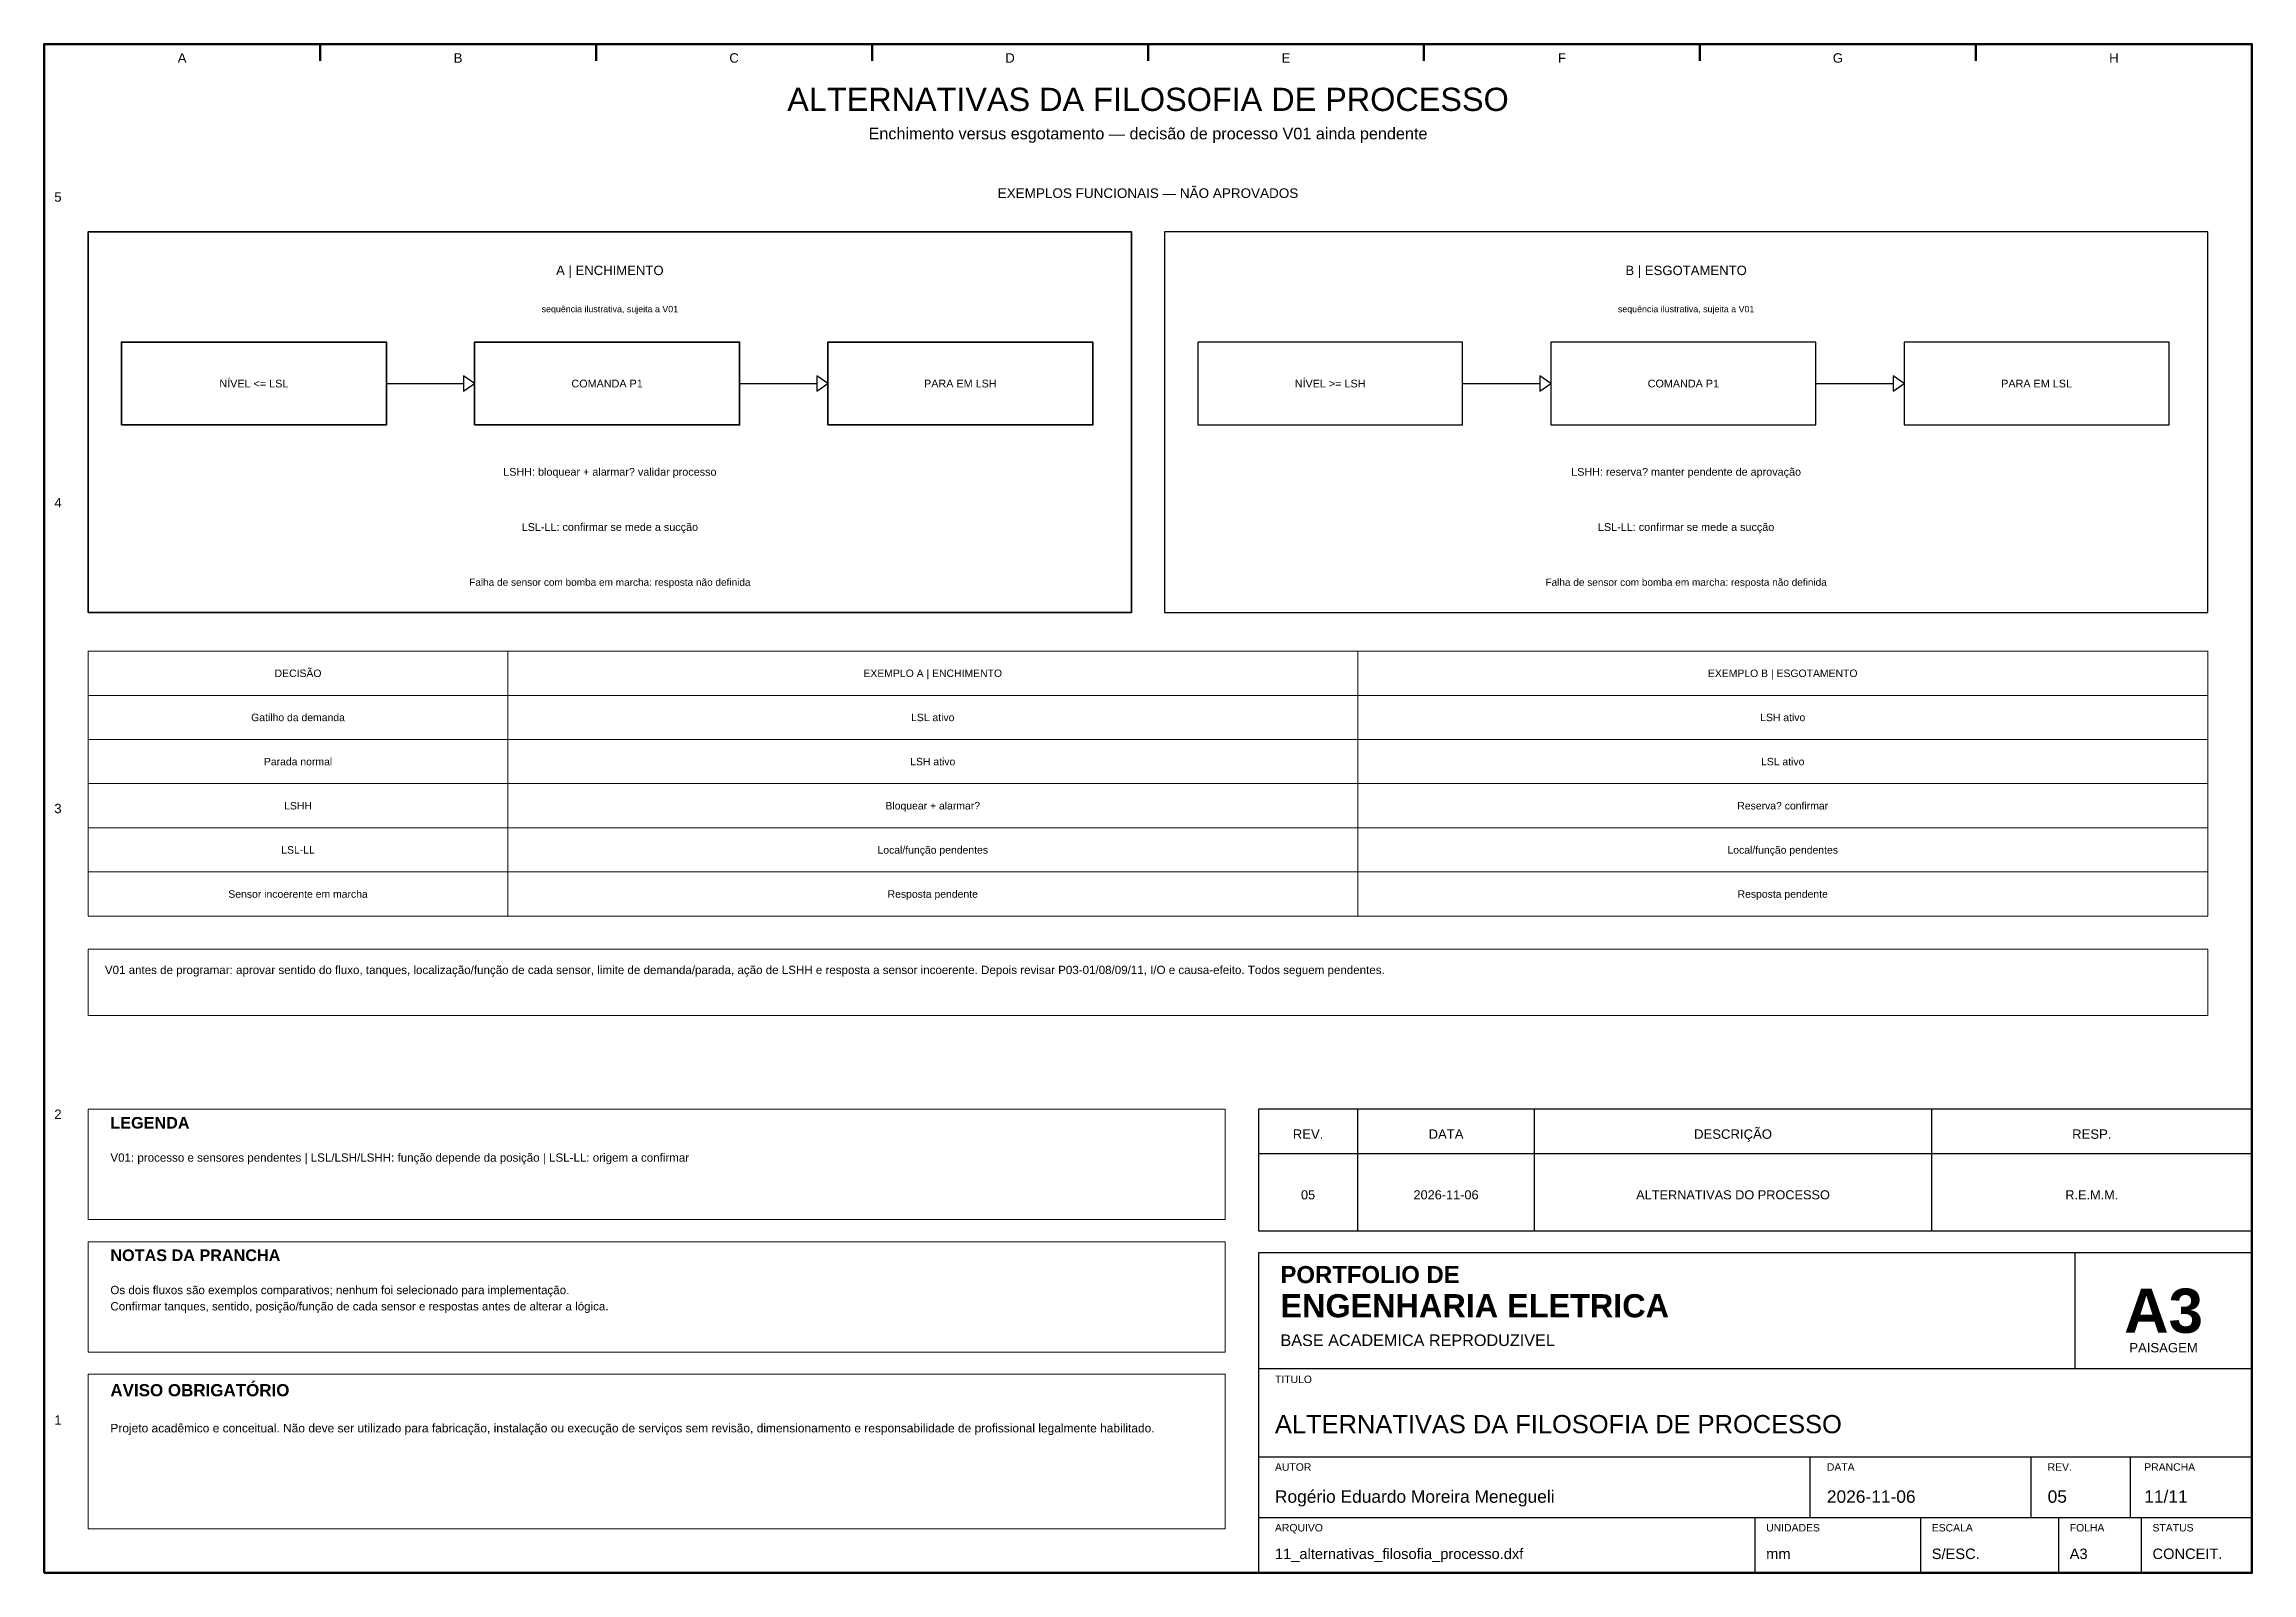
# Model space of a CAD drawing. Header units: millimetres. Extents: x 10 to 410, y 10 to 287.
import ezdxf
from ezdxf.enums import TextEntityAlignment as Align

# ---------------------------------------------------------------- set-up
doc = ezdxf.new("R2010")
doc.units = ezdxf.units.MM
for name, color, linetype, lineweight in [('00_MOLDURA', 7, 'CONTINUOUS', 50), ('01_CARIMBO', 7, 'CONTINUOUS', 25), ('02_TEXTO', 7, 'CONTINUOUS', 18), ('04_EQUIPAMENTOS', 32, 'CONTINUOUS', 35), ('06_COMANDO', 94, 'CONTINUOUS', 25), ('12_LEGENDA', 7, 'CONTINUOUS', 18), ('13_NOTAS', 7, 'CONTINUOUS', 18)]:
    doc.layers.add(name, color=color, linetype=linetype, lineweight=lineweight)
doc.styles.add('PORTFOLIO_TEXTO', font='arial.ttf')
doc.styles.add('PORTFOLIO_TITULO', font='arialbd.ttf', dxfattribs={"width": 0.92})

# ---------------------------------------------------------------- blocks, each defined once
blk = doc.blocks.new('CARIMBO_A3')
at = {"layer": '01_CARIMBO'}
for p, q in [((148, 37), (148, 58)), ((0, 37), (180, 37)), ((0, 21), (180, 21)), ((100, 10), (100, 21)), ((140, 10), (140, 21)), ((158, 10), (158, 21)), ((0, 10), (180, 10)), ((90, 0), (90, 10)), ((120, 0), (120, 10)), ((145, 0), (145, 10)), ((160, 0), (160, 10))]:
    blk.add_line(p, q, dxfattribs=at)
blk.add_lwpolyline([(0, 0), (180, 0), (180, 58), (0, 58)], close=True, dxfattribs=at)
at = {"layer": '01_CARIMBO', "style": 'PORTFOLIO_TEXTO'}
for s, p in [('TITULO', (3, 34.4)), ('AUTOR', (3, 18.5)), ('DATA', (103, 18.5)), ('REV.', (143, 18.5)), ('PRANCHA', (160.5, 18.5)), ('ARQUIVO', (3, 7.5)), ('UNIDADES', (92, 7.5)), ('ESCALA', (122, 7.5)), ('FOLHA', (147, 7.5)), ('STATUS', (162, 7.5))]:
    blk.add_text(s, height=1.35, dxfattribs=at).set_placement(p)
at = {"layer": '02_TEXTO'}
for s, height, style, p in [('PORTFOLIO DE', 3.1, 'PORTFOLIO_TITULO', (4, 52.5)), ('ENGENHARIA ELETRICA', 4.2, 'PORTFOLIO_TITULO', (4, 46.3)), ('BASE ACADEMICA REPRODUZIVEL', 2.1, 'PORTFOLIO_TEXTO', (4, 41.1))]:
    blk.add_text(s, height=height, dxfattribs=dict(at, style=style)).set_placement(p)
for s, height, style, p in [('A3', 8, 'PORTFOLIO_TITULO', (164, 47.5)), ('PAISAGEM', 1.7, 'PORTFOLIO_TEXTO', (164, 40.8))]:
    blk.add_text(s, height=height, dxfattribs=dict(at, style=style)).set_placement(p, align=Align.MIDDLE_CENTER)
at = {"layer": '02_TEXTO', "style": 'PORTFOLIO_TEXTO'}
for tag, p, height in [('TITULO', (3, 25.3), 3.3), ('AUTOR', (3, 12.7), 2.25), ('DATA', (103, 12.7), 2.25), ('REVISAO', (143, 12.7), 2.25), ('PRANCHA', (160.5, 12.7), 2.25), ('ARQUIVO', (3, 2.5), 1.9), ('UNIDADES', (92, 2.5), 1.9), ('ESCALA', (122, 2.5), 1.9), ('FOLHA', (147, 2.5), 1.9), ('STATUS', (162, 2.5), 1.9)]:
    blk.add_attdef(tag, p, '', height=height, dxfattribs=at)

msp = doc.modelspace()

# ---------------------------------------------------------------- linework, layer by layer
at = {"layer": '00_MOLDURA'}
for p, q in [((60, 287), (60, 284)), ((110, 287), (110, 284)), ((160, 287), (160, 284)), ((210, 287), (210, 284)), ((260, 287), (260, 284)), ((310, 287), (310, 284)), ((360, 287), (360, 284))]:
    msp.add_line(p, q, dxfattribs=at)
msp.add_lwpolyline([(10, 10), (410, 10), (410, 287), (10, 287)], close=True, dxfattribs=at)
at = {"layer": '01_CARIMBO'}
for p, q in [((248, 72), (248, 94)), ((280, 72), (280, 94)), ((352, 72), (352, 94)), ((230, 86), (410, 86))]:
    msp.add_line(p, q, dxfattribs=at)
msp.add_lwpolyline([(230, 72), (410, 72), (410, 94), (230, 94)], close=True, dxfattribs=at)
at = {"layer": '04_EQUIPAMENTOS'}
for points in [[(18, 184), (207, 184), (207, 253), (18, 253)], [(24, 218), (72, 218), (72, 233), (24, 233)], [(88, 218), (136, 218), (136, 233), (88, 233)], [(152, 218), (200, 218), (200, 233), (152, 233)]]:
    msp.add_lwpolyline(points, close=True, dxfattribs=at)
at = {"layer": '06_COMANDO'}
for p, q in [((72, 225.5), (86, 225.5)), ((136, 225.5), (150, 225.5)), ((267, 225.5), (281, 225.5)), ((331, 225.5), (345, 225.5))]:
    msp.add_line(p, q, dxfattribs=at)
for points in [[(213, 184), (402, 184), (402, 253), (213, 253)], [(219, 218), (267, 218), (267, 233), (219, 233)], [(283, 218), (331, 218), (331, 233), (283, 233)], [(347, 218), (395, 218), (395, 233), (347, 233)], [(88, 225.5), (86, 226.9), (86, 224.1)], [(152, 225.5), (150, 226.9), (150, 224.1)], [(283, 225.5), (281, 226.9), (281, 224.1)], [(347, 225.5), (345, 226.9), (345, 224.1)]]:
    msp.add_lwpolyline(points, close=True, dxfattribs=at)
at = {"layer": '12_LEGENDA'}
for p, q in [((94, 129), (94, 177)), ((248, 129), (248, 177)), ((18, 169), (402, 169)), ((18, 161), (402, 161)), ((18, 153), (402, 153)), ((18, 145), (402, 145)), ((18, 137), (402, 137))]:
    msp.add_line(p, q, dxfattribs=at)
for points in [[(18, 129), (402, 129), (402, 177), (18, 177)], [(18, 74), (224, 74), (224, 94), (18, 94)]]:
    msp.add_lwpolyline(points, close=True, dxfattribs=at)
at = {"layer": '13_NOTAS'}
for points in [[(18, 111), (402, 111), (402, 123), (18, 123)], [(18, 50), (224, 50), (224, 70), (18, 70)], [(18, 18), (224, 18), (224, 46), (18, 46)]]:
    msp.add_lwpolyline(points, close=True, dxfattribs=at)

# ---------------------------------------------------------------- block references
at = {"layer": '01_CARIMBO'}
msp.add_blockref('CARIMBO_A3', (230, 10), dxfattribs=at).add_auto_attribs({'TITULO': 'ALTERNATIVAS DA FILOSOFIA DE PROCESSO', 'AUTOR': 'Rogério Eduardo Moreira Menegueli', 'DATA': '2026-11-06', 'REVISAO': '05', 'PRANCHA': '11/11', 'ARQUIVO': '11_alternativas_filosofia_processo.dxf', 'UNIDADES': 'mm', 'ESCALA': 'S/ESC.', 'FOLHA': 'A3', 'STATUS': 'CONCEIT.'})

# ---------------------------------------------------------------- texts
at = {"layer": '00_MOLDURA', "style": 'PORTFOLIO_TEXTO'}
for s, p in [('A', (35, 284.5)), ('B', (85, 284.5)), ('C', (135, 284.5)), ('D', (185, 284.5)), ('E', (235, 284.5)), ('F', (285, 284.5)), ('G', (335, 284.5)), ('H', (385, 284.5)), ('5', (12.5, 259.3)), ('4', (12.5, 203.9)), ('3', (12.5, 148.5)), ('2', (12.5, 93.1)), ('1', (12.5, 37.7))]:
    msp.add_text(s, height=1.7, dxfattribs=at).set_placement(p, align=Align.MIDDLE_CENTER)
at = {"layer": '01_CARIMBO', "style": 'PORTFOLIO_TEXTO'}
for s, p in [('REV.', (239, 89.5)), ('DATA', (264, 89.5)), ('DESCRIÇÃO', (316, 89.5)), ('RESP.', (381, 89.5))]:
    msp.add_text(s, height=1.7, dxfattribs=at).set_placement(p, align=Align.MIDDLE_CENTER)
at = {"layer": '02_TEXTO', "style": 'PORTFOLIO_TEXTO'}
for s, height, p in [('ALTERNATIVAS DA FILOSOFIA DE PROCESSO', 4.2, (210, 277)), ('Enchimento versus esgotamento — decisão de processo V01 ainda pendente', 2.1, (210, 270.8)), ('sequência ilustrativa, sujeita a V01', 1.15, (112.5, 239)), ('sequência ilustrativa, sujeita a V01', 1.15, (307.5, 239)), ('NÍVEL <= LSL', 1.4, (48, 225.5)), ('COMANDA P1', 1.4, (112, 225.5)), ('PARA EM LSH', 1.4, (176, 225.5)), ('NÍVEL >= LSH', 1.4, (243, 225.5)), ('COMANDA P1', 1.4, (307, 225.5)), ('PARA EM LSL', 1.4, (371, 225.5)), ('Gatilho da demanda', 1.35, (56, 165)), ('LSL ativo', 1.35, (171, 165)), ('LSH ativo', 1.35, (325, 165)), ('Parada normal', 1.35, (56, 157)), ('LSH ativo', 1.35, (171, 157)), ('LSL ativo', 1.35, (325, 157)), ('LSHH', 1.35, (56, 149)), ('Bloquear + alarmar?', 1.35, (171, 149)), ('Reserva? confirmar', 1.35, (325, 149)), ('LSL-LL', 1.35, (56, 141)), ('Local/função pendentes', 1.35, (171, 141)), ('Local/função pendentes', 1.35, (325, 141)), ('Sensor incoerente em marcha', 1.35, (56, 133)), ('Resposta pendente', 1.35, (171, 133)), ('Resposta pendente', 1.35, (325, 133)), ('05', 1.65, (239, 78.5)), ('2026-11-06', 1.65, (264, 78.5)), ('ALTERNATIVAS DO PROCESSO', 1.65, (316, 78.5)), ('R.E.M.M.', 1.65, (381, 78.5))]:
    msp.add_text(s, height=height, dxfattribs=at).set_placement(p, align=Align.MIDDLE_CENTER)
at = {"layer": '04_EQUIPAMENTOS', "style": 'PORTFOLIO_TEXTO'}
msp.add_text('A | ENCHIMENTO', height=1.7, dxfattribs=at).set_placement((112.5, 246), align=Align.MIDDLE_CENTER)
at = {"layer": '06_COMANDO', "style": 'PORTFOLIO_TEXTO'}
msp.add_text('B | ESGOTAMENTO', height=1.7, dxfattribs=at).set_placement((307.5, 246), align=Align.MIDDLE_CENTER)
at = {"layer": '12_LEGENDA', "style": 'PORTFOLIO_TEXTO'}
for s, p in [('DECISÃO', (56, 173)), ('EXEMPLO A | ENCHIMENTO', (171, 173)), ('EXEMPLO B | ESGOTAMENTO', (325, 173))]:
    msp.add_text(s, height=1.35, dxfattribs=at).set_placement(p, align=Align.MIDDLE_CENTER)
at = {"layer": '12_LEGENDA', "style": 'PORTFOLIO_TITULO'}
msp.add_text('LEGENDA', height=2.1, dxfattribs=at).set_placement((22, 90.5))
at = {"layer": '12_LEGENDA', "insert": (22, 86), "char_height": 1.5, "width": 198, "attachment_point": 1, "line_spacing_factor": 1.18, "style": 'PORTFOLIO_TEXTO'}
msp.add_mtext('V01: processo e sensores pendentes | LSL/LSH/LSHH: função depende da posição | LSL-LL: origem a confirmar', dxfattribs=at)
at = {"layer": '13_NOTAS', "style": 'PORTFOLIO_TEXTO'}
for s, height, p in [('EXEMPLOS FUNCIONAIS — NÃO APROVADOS', 1.75, (210, 260)), ('LSHH: bloquear + alarmar? validar processo', 1.4, (112.5, 209.5)), ('LSHH: reserva? manter pendente de aprovação', 1.4, (307.5, 209.5)), ('LSL-LL: confirmar se mede a sucção', 1.4, (112.5, 199.5)), ('LSL-LL: confirmar se mede a sucção', 1.4, (307.5, 199.5)), ('Falha de sensor com bomba em marcha: resposta não definida', 1.3, (112.5, 189.5)), ('Falha de sensor com bomba em marcha: resposta não definida', 1.3, (307.5, 189.5))]:
    msp.add_text(s, height=height, dxfattribs=at).set_placement(p, align=Align.MIDDLE_CENTER)
at = {"layer": '13_NOTAS', "style": 'PORTFOLIO_TITULO'}
for s, height, p in [('NOTAS DA PRANCHA', 2.1, (22, 66.5)), ('AVISO OBRIGATÓRIO', 2.2, (22, 42))]:
    msp.add_text(s, height=height, dxfattribs=at).set_placement(p)
at = {"layer": '13_NOTAS', "attachment_point": 1, "line_spacing_factor": 1.18, "style": 'PORTFOLIO_TEXTO'}
for s, insert, char_height, width in [('V01 antes de programar: aprovar sentido do fluxo, tanques, localização/função de cada sensor, limite de demanda/parada, ação de LSHH e resposta a sensor incoerente. Depois revisar P03-01/08/09/11, I/O e causa-efeito. Todos seguem pendentes.', (21, 120), 1.5, 378), ('Os dois fluxos são exemplos comparativos; nenhum foi selecionado para implementação.\\PConfirmar tanques, sentido, posição/função de cada sensor e respostas antes de alterar a lógica.', (22, 62), 1.5, 198), ('Projeto acadêmico e conceitual. Não deve ser utilizado para fabricação, instalação ou execução de serviços sem revisão, dimensionamento e responsabilidade de profissional legalmente habilitado.', (22, 37), 1.55, 198)]:
    msp.add_mtext(s, dxfattribs=dict(at, insert=insert, char_height=char_height, width=width))

doc.saveas('drawing.dxf')
